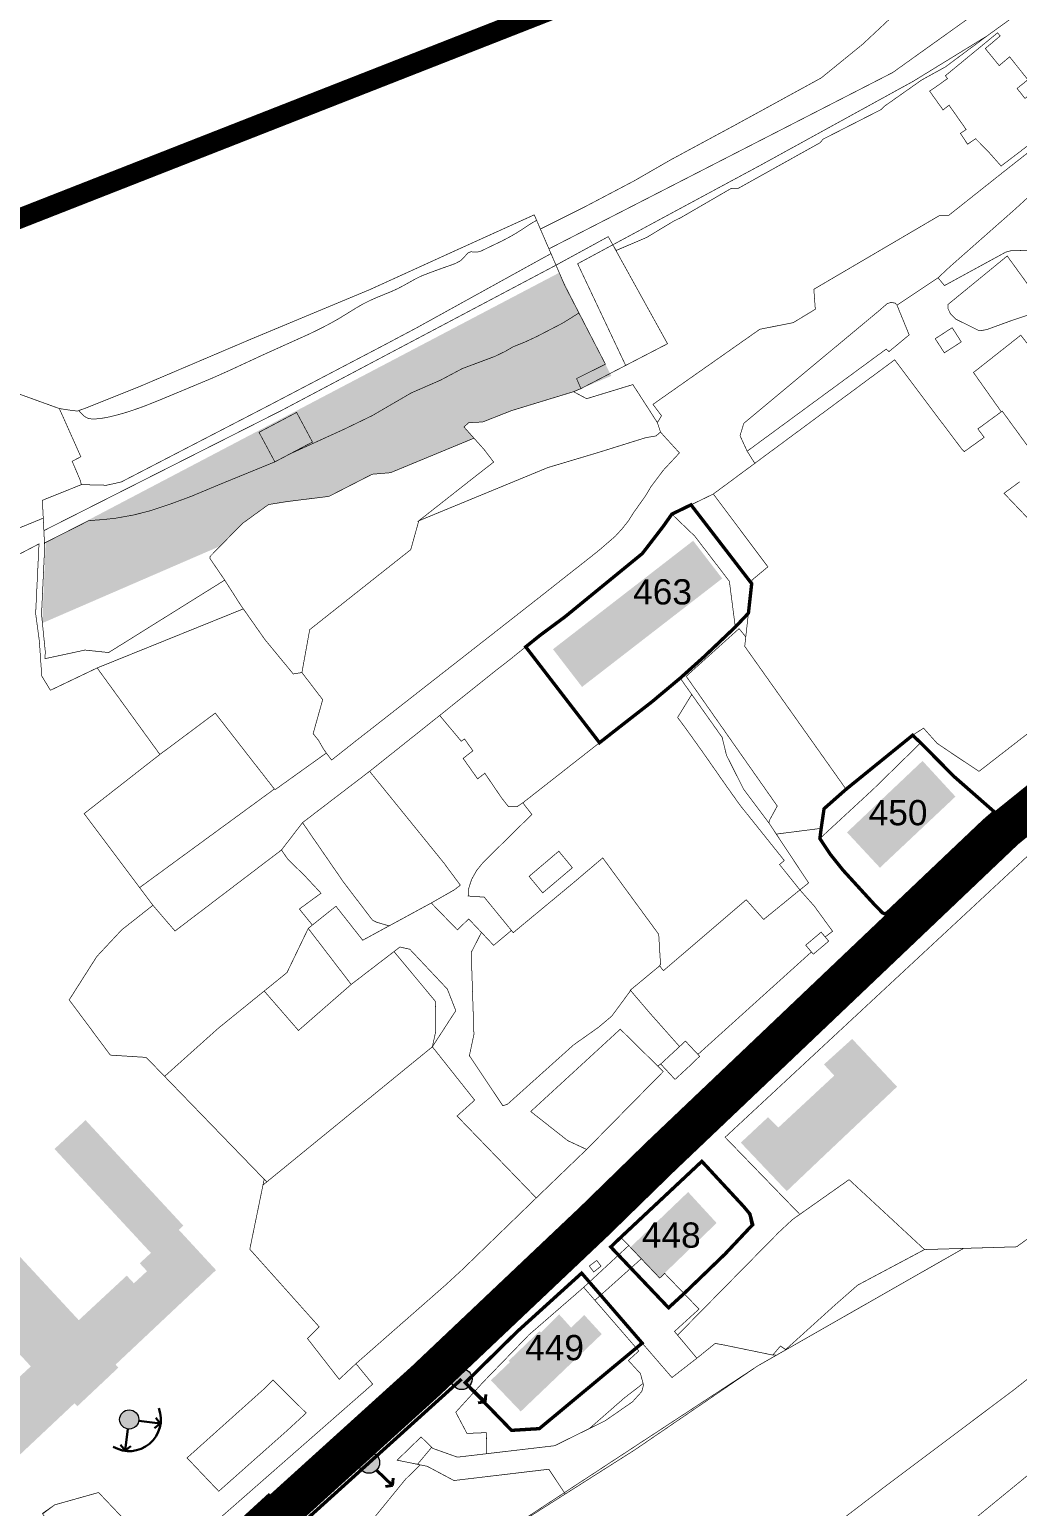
# Model space of a CAD drawing. Header units: millimetres. Extents: x 21689 to 31331, y 37531 to 43751.
# Drawn here: x 24916.8 to 25210.3, y 40928.1 to 41366.7 of the extents above; entities that cross this region are included whole.
import ezdxf

# ---------------------------------------------------------------- set-up
doc = ezdxf.new("R2010")
doc.units = ezdxf.units.MM
doc.linetypes.add('DASHEDX2', pattern=[1.5, 1, -0.5])
doc.linetypes.add('МЕЖА', pattern=[4, 1, -1, 1, -1])
for name, color, linetype, lineweight in [('0 . 11 - границы ДМ проект', 10, 'МЕЖА', 0), ('0.15 - Видовые раскрытия', 22, 'Continuous', 9), ('00 границы ОКН', 1, 'Continuous', 40), ('00 номер ОКН', 7, 'Continuous', 15), ('CONTUR', 150, 'Continuous', 9)]:
    doc.layers.add(name, color=color, linetype=linetype, lineweight=lineweight)
for name, color, linetype, lineweight, transparency in [('00 Дороги', 252, 'Continuous', 9, 0.2), ('00 ОКН', 1, 'Continuous', 9, 0.4), ('24. ценная дореволюц постройка', 192, 'Continuous', 13, 0.4)]:
    doc.layers.add(name, color=color, linetype=linetype, lineweight=lineweight, transparency=transparency)
doc.layers.add('00 Природный ландшафт', color=81, linetype='Continuous', lineweight=9, true_color=0xa9da90, transparency=0.4)
doc.layers.add('25. ценная историческая застройка сов пер', color=92, linetype='Continuous', lineweight=0, true_color=0x19df16)
doc.styles.get("Standard").update_dxf_attribs({"font": 'arial.ttf'})
doc.linetypes.add('474_2', pattern='A,1,-0.5,[222,geobl2.shx,S=0.1,R=0,X=0,Y=0],-0.5,3', length=5)

# ---------------------------------------------------------------- blocks, each defined once
blk = doc.blocks.new('участки все')
at = {"layer": 'CONTUR', "const_width": 0.2}
for points in [[(2599.61, 3519.29), (2552.91, 3487.62), (2523.85, 3467.14), (2518.06, 3463.44), (2481.46, 3437.5), (2443.44, 3409.7), (2409.54, 3385.41), (2384.9, 3367.82), (2363.54, 3352.56), (2322, 3319.94), (2283.51, 3291.07), (2249.73, 3265.27)], [(2162, 3272.14), (2209.86, 3302.5), (2246.4, 3327.45), (2307.56, 3362.34), (2323.34, 3362.81), (2358.99, 3388.82), (2353.69, 3394.91), (2389.9, 3421.42), (2392.56, 3423.29), (2406.76, 3445.54), (2399.02, 3458.34), (2411.88, 3467.16), (2412.15, 3471.25), (2417.29, 3474.79), (2419.11, 3476), (2443.91, 3489.28), (2451.81, 3493.57), (2490.15, 3516.79), (2535.15, 3537.84), (2568.95, 3557.94), (2577.61, 3564.84), (2589.69, 3569.37), (2592.61, 3570.84), (2613.26, 3585.14)], [(2339.26, 3685.96), (2322.86, 3670.95), (2303.57, 3653.94), (2299.98, 3650.58), (2287.78, 3642.45), (2287.19, 3643.07), (2286.03, 3643.27), (2284.91, 3642.94), (2282.2, 3640.6), (2265.48, 3626.7), (2242.26, 3607.37), (2241.14, 3603.69), (2243.26, 3599.09), (2245.53, 3595.48), (2233.2, 3586.37), (2220.88, 3580.4), (2218.26, 3576.69), (2213.39, 3570.36), (2212.12, 3568.72), (2189.14, 3549.92), (2181.8, 3544.48), (2172.18, 3536.75), (2168.24, 3533.7), (2151.89, 3520.61), (2131.06, 3504.02), (2111.6, 3489.14), (2111.13, 3488.78), (2104.87, 3480.65), (2079.83, 3461.61), (2073.24, 3456.6), (2070.44, 3459.84), (2066.67, 3464.23), (2062.72, 3469.49), (2102.76, 3498.76), (2103.12, 3498.66), (2118.21, 3509.46), (2119.77, 3507.36), (2127.09, 3513.14), (2131.98, 3516.95), (2146.43, 3528.25), (2168.01, 3545.11), (2182.38, 3556.36), (2188.41, 3561.12), (2196.06, 3567.13), (2199.41, 3569.81), (2204.06, 3573.82), (2206.12, 3576.07), (2207.96, 3578.4), (2209.58, 3580.94), (2213.12, 3585.92), (2214.65, 3588.51), (2218.28, 3593.37), (2223.13, 3598.58), (2219.22, 3602.86), (2217.5, 3604.77), (2216.57, 3607.59), (2217.81, 3609.61), (2215.26, 3612.99), (2220.65, 3616.78), (2247.02, 3635.3), (2256.91, 3637.25), (2263.51, 3641.24), (2263.07, 3647.18), (2300.32, 3669.02), (2303.21, 3669.17), (2320.02, 3682.5), (2340.47, 3698.55)], [(2321.99, 3736.89), (2286.49, 3711.53), (2184.35, 3659.18), (2181.82, 3665.05), (2181.82, 3665.05), (2187.11, 3667.72), (2194.98, 3671.64), (2209.62, 3679.34), (2220.53, 3685.62), (2239.58, 3695.89), (2265.26, 3709.94), (2277.56, 3719.93), (2295.7, 3736.89)], [(2249.73, 3265.27), (2283.51, 3291.07), (2322, 3319.94), (2363.54, 3352.56), (2363.54, 3352.56), (2409.54, 3385.41), (2443.44, 3409.7), (2481.46, 3437.5), (2518.06, 3463.44), (2523.85, 3467.14), (2541.01, 3479.24), (2552.91, 3487.62), (2599.61, 3519.29)], [(2020.53, 3618.38), (2038.86, 3611.75), (2045.25, 3597.44), (2042.68, 3596.09), (2045.03, 3590.56), (2045.41, 3589.16), (2033.82, 3584.5), (2034.09, 3579.21), (2009.96, 3569.33)], [(2324.26, 3590.01), (2319.58, 3586.59), (2331.85, 3573.74)], [(2357.24, 3538.97), (2312.15, 3504), (2304.58, 3509.02), (2299.68, 3512.36), (2295.66, 3516.84), (2292.44, 3514.73), (2272.66, 3498.68), (2242.53, 3541.14), (2244.73, 3560.85), (2249.42, 3564.75), (2233.2, 3586.37), (2233.2, 3586.37), (2287.1, 3626.22), (2296.92, 3613.14), (2300.68, 3608.14), (2307.07, 3599.67), (2307.75, 3598.95), (2313.69, 3603.2), (2311.81, 3605.7), (2319.04, 3610.99), (2330.84, 3594.82)], [(2033.8, 3283.62), (2037.49, 3286.18), (2050.52, 3289.84), (2061.26, 3278.57)], [(2083.02, 3279.13), (2131.98, 3322.03), (2127.01, 3328.11), (2122.03, 3323.45), (2112.61, 3335.55), (2116.07, 3339.05), (2095.46, 3362.09), (2099.73, 3382.87), (2064.68, 3419.06), (2054.02, 3419.74), (2041.79, 3436.14), (2050, 3449.03), (2057.4, 3456.94), (2066.67, 3464.23), (2046.23, 3491.45), (2068.74, 3509.03), (2050.1, 3534.72), (2036.22, 3528.09), (2033.64, 3532.31), (2032.92, 3542.76), (2031.82, 3550.86), (2032.82, 3571.56), (2017.45, 3563.54)]]:
    blk.add_lwpolyline(points, dxfattribs=at)
for points in [[(2184.35, 3659.18), (2286.49, 3711.53), (2321.99, 3736.89), (2358.04, 3767.52), (2380.68, 3791.33), (2391.07, 3803.48), (2400.33, 3818.42), (2400.43, 3818.57), (2402.44, 3817.18), (2407.24, 3813.22), (2409.16, 3812.8), (2405.67, 3807.92), (2388.97, 3787.77), (2383.54, 3781.64), (2344.65, 3747.05), (2326.22, 3730.84), (2314.51, 3722.39), (2292.58, 3708.93), (2247.06, 3683.93), (2203.33, 3660.38), (2201.98, 3662.81), (2186.45, 3654.34), (2184.35, 3659.18)], [(2247.06, 3683.93), (2292.58, 3708.93), (2314.51, 3722.39), (2302.16, 3713.21), (2295.1, 3709.32), (2283.98, 3701.49), (2282.97, 3700.5), (2265.83, 3691.76), (2264.9, 3690.68), (2240.61, 3677.15), (2238.61, 3677.18), (2223.48, 3668.41), (2221.46, 3667.44), (2213.39, 3662.57), (2204.33, 3658.7), (2203.33, 3660.38), (2247.06, 3683.93)], [(2317.65, 3723.33), (2318.45, 3722.41), (2314.02, 3718.67), (2318.16, 3713.6), (2321.24, 3716.21), (2326.68, 3709.41), (2323.47, 3706.81), (2325.81, 3703.85), (2328.99, 3706.4), (2336.28, 3697.16), (2318.72, 3683.77), (2314.87, 3688.11), (2311.14, 3691.88), (2308.75, 3690.26), (2306.63, 3693.48), (2308.33, 3694.62), (2303.26, 3701.83), (2301.46, 3700.45), (2297.47, 3706.03), (2299.24, 3707.21), (2302.79, 3709.75), (2302.16, 3710.6), (2317.65, 3723.33)], [(2379.59, 3715.48), (2382.76, 3711.3), (2383.15, 3710.04), (2350.89, 3684.83), (2357.27, 3675.26), (2332.01, 3658.8), (2321.74, 3658.65), (2320.08, 3658.2), (2301.89, 3648.27), (2299.98, 3650.58), (2303.57, 3653.94), (2322.86, 3670.95), (2339.26, 3685.96), (2379.59, 3715.48)], [(2041.78, 3611.31), (2038.86, 3611.75), (2045.25, 3597.44), (2042.68, 3596.09), (2045.03, 3590.56), (2045.41, 3589.16), (2033.82, 3584.5), (2034.09, 3579.21), (2034.27, 3575.49), (2035.67, 3576.21), (2105.05, 3611.27), (2186.45, 3654.33), (2184.35, 3659.18), (2181.82, 3665.05), (2179.98, 3669.28), (2155.83, 3658.33), (2131.15, 3647.09), (2095.6, 3632.28), (2062.4, 3618.16), (2046.34, 3611.75), (2044.18, 3611), (2041.78, 3611.31)], [(2038.86, 3611.75), (2045.25, 3597.44), (2042.68, 3596.09), (2045.03, 3590.56), (2045.41, 3589.16), (2052.89, 3588.98), (2057.24, 3589.94), (2101.44, 3612.83), (2134.59, 3630.19), (2145.08, 3635.75), (2171.58, 3650.39), (2184.96, 3657.77), (2180.69, 3667.64), (2179.21, 3666.81), (2177.96, 3666), (2176.72, 3665.17), (2174.83, 3663.96), (2172.89, 3662.83), (2170.25, 3661.44), (2166.89, 3659.84), (2164.19, 3658.53), (2163.48, 3658.31), (2162.73, 3658.23), (2161.2, 3658.31), (2160.52, 3658.1), (2159.94, 3657.61), (2158.97, 3656.48), (2158.45, 3655.96), (2157.86, 3655.52), (2156.53, 3654.83), (2155.1, 3654.29), (2152.94, 3653.55), (2148.76, 3652.02), (2146.67, 3651.2), (2145.99, 3650.9), (2144.65, 3650.23), (2141.39, 3648.41), (2139.41, 3647.36), (2137.38, 3646.44), (2135.3, 3645.6), (2133.22, 3644.75), (2131.17, 3643.84), (2129.17, 3642.84), (2127.24, 3641.73), (2125.97, 3640.95), (2122.15, 3638.6), (2120.2, 3637.49), (2118.89, 3636.77), (2116.24, 3635.4), (2113.26, 3633.95), (2099.27, 3627.64), (2094.7, 3625.52), (2089.12, 3622.93), (2085.03, 3621.11), (2084.34, 3620.81), (2075.79, 3617.24), (2072.18, 3615.74), (2068.51, 3614.21), (2065.04, 3612.82), (2062.94, 3612.03), (2060.11, 3611.05), (2057.97, 3610.38), (2056.17, 3609.88), (2053.65, 3609.26), (2052.93, 3609.11), (2052.2, 3608.98), (2051.46, 3608.86), (2050.72, 3608.77), (2049.96, 3608.7), (2049.19, 3608.67), (2048.42, 3608.68), (2047.68, 3608.78), (2047, 3609.02), (2046.37, 3609.41), (2045.81, 3609.91), (2044.57, 3611.13), (2044.18, 3611), (2041.78, 3611.31), (2038.86, 3611.75)], [(2186.45, 3654.33), (2201.98, 3662.81), (2203.33, 3660.38), (2192.88, 3654.76), (2207.15, 3624.56), (2194.12, 3617.81), (2193.84, 3617.71), (2192.56, 3620.67), (2201.14, 3624.92), (2189.1, 3648.19), (2187.91, 3650.97), (2186.45, 3654.33)], [(2192.88, 3654.76), (2203.33, 3660.38), (2219.59, 3631), (2207.15, 3624.56), (2192.88, 3654.76)], [(2035.67, 3576.21), (2034.27, 3575.49), (2034.5, 3570.53), (2033.57, 3550.64), (2034.7, 3539.44), (2034.56, 3537.47), (2046.5, 3540.03), (2053.51, 3539.29), (2088, 3560.8), (2083.58, 3567.31), (2083.62, 3567.79), (2093.26, 3577.62), (2101.02, 3583.24), (2106.46, 3584.12), (2118.99, 3585.67), (2131.85, 3592.25), (2137.27, 3592.7), (2162.07, 3602.95), (2159.1, 3606.29), (2160.51, 3607.54), (2164.68, 3607.77), (2173.28, 3611.15), (2191.67, 3616.76), (2193.86, 3617.67), (2192.56, 3620.67), (2201.14, 3624.92), (2189.1, 3648.19), (2186.45, 3654.33), (2105.05, 3611.27), (2035.67, 3576.21)], [(2302.95, 3642.68), (2320.53, 3657.06), (2332.36, 3640.75), (2327.69, 3639.83), (2322.3, 3638.06), (2314.45, 3635.2), (2313.08, 3634.96), (2312.17, 3634.87), (2305.28, 3638.3), (2303.72, 3639.8), (2302.9, 3641.51), (2302.95, 3642.68)], [(2242.26, 3607.37), (2265.48, 3626.7), (2282.2, 3640.6), (2284.91, 3642.94), (2286.03, 3643.27), (2287.19, 3643.07), (2287.78, 3642.45), (2291.4, 3633.63), (2285.39, 3628.65), (2284.57, 3629.41), (2243.26, 3599.09), (2241.14, 3603.69), (2242.26, 3607.37)], [(2034.45, 3571.82), (2034.5, 3570.53), (2033.57, 3550.64), (2034.7, 3539.44), (2034.56, 3537.47), (2046.5, 3540.03), (2053.51, 3539.29), (2088, 3560.8), (2083.58, 3567.31), (2083.62, 3567.79), (2093.26, 3577.62), (2101.02, 3583.24), (2106.46, 3584.12), (2118.99, 3585.67), (2131.85, 3592.25), (2137.27, 3592.7), (2162.07, 3602.95), (2159.1, 3606.29), (2160.51, 3607.54), (2164.68, 3607.77), (2173.28, 3611.15), (2191.67, 3616.76), (2193.86, 3617.67), (2192.56, 3620.67), (2201.14, 3624.92), (2193.26, 3640.13), (2189, 3637.47), (2187.89, 3636.84), (2180.65, 3633.1), (2177.01, 3631.41), (2173.74, 3630.12), (2171.48, 3628.79), (2168.3, 3627.25), (2158.6, 3623.62), (2152.13, 3620.18), (2143.42, 3616.39), (2131.88, 3609.67), (2123.59, 3605.66), (2107.6, 3598.38), (2102.91, 3595.92), (2086.3, 3589.13), (2078.31, 3585.79), (2077.96, 3585.65), (2072.24, 3583.53), (2066.14, 3581.49), (2065.41, 3581.28), (2060.88, 3580.13), (2055.56, 3579.18), (2051.94, 3578.79), (2047.61, 3578.47), (2034.45, 3571.82)], [(2299.14, 3632.5), (2301.85, 3628.3), (2306.89, 3631.55), (2304.18, 3635.76), (2299.14, 3632.5)], [(2330.34, 3595.51), (2330.46, 3595.59), (2346.67, 3605.94), (2346.87, 3605.64), (2348.13, 3606.47), (2347.92, 3606.76), (2345.71, 3609.66), (2337.74, 3620.12), (2342.79, 3623.45), (2341.13, 3626.29), (2333.78, 3635.37), (2326.96, 3630.48), (2324.56, 3633.54), (2310.51, 3622.46), (2317.17, 3613.05), (2318.78, 3610.79), (2319.04, 3610.99), (2330.34, 3595.51)], [(2145.68, 3578.42), (2184.04, 3594.23), (2198.55, 3598.56), (2213.17, 3603.12), (2216.16, 3603.62), (2217.5, 3604.77), (2216.57, 3607.59), (2209.29, 3618.87), (2195.55, 3614.68), (2191.67, 3616.76), (2173.28, 3611.15), (2164.68, 3607.77), (2160.51, 3607.54), (2159.1, 3606.29), (2165.05, 3599.63), (2167.93, 3595.86), (2163.43, 3592.36), (2145.68, 3578.42)], [(2109.37, 3610.6), (2114.08, 3601.81), (2102.91, 3595.92), (2098.2, 3604.7), (2109.37, 3610.6)], [(2109.37, 3610.6), (2098.2, 3604.7), (2102.91, 3595.92), (2114.08, 3601.81), (2109.37, 3610.6)], [(2083.62, 3567.79), (2093.26, 3577.62), (2101.02, 3583.24), (2106.46, 3584.12), (2118.99, 3585.67), (2131.85, 3592.25), (2137.27, 3592.7), (2162.07, 3602.95), (2165.05, 3599.63), (2167.93, 3595.86), (2163.43, 3592.36), (2145.68, 3578.42), (2143.29, 3569.85), (2113.26, 3546.09), (2110.95, 3533.35), (2108.37, 3532.94), (2099.95, 3543.15), (2092.7, 3553.46), (2088, 3560.8), (2083.58, 3567.31), (2083.62, 3567.79)], [(2145.68, 3578.42), (2184.04, 3594.23), (2198.55, 3598.56), (2213.17, 3603.12), (2216.16, 3603.62), (2217.5, 3604.77), (2219.22, 3602.86), (2223.13, 3598.58), (2218.28, 3593.37), (2214.65, 3588.51), (2213.12, 3585.92), (2209.58, 3580.94), (2207.96, 3578.4), (2206.12, 3576.07), (2204.06, 3573.82), (2199.41, 3569.81), (2196.06, 3567.13), (2188.41, 3561.12), (2182.38, 3556.36), (2168.01, 3545.11), (2146.43, 3528.25), (2131.98, 3516.95), (2127.09, 3513.14), (2119.77, 3507.36), (2117.46, 3510.47), (2115.89, 3513.2), (2114.28, 3515.22), (2117.12, 3525.3), (2110.95, 3533.35), (2113.26, 3546.09), (2143.29, 3569.85), (2145.68, 3578.42)], [(2220.88, 3580.4), (2227.68, 3573.87), (2237.97, 3560.45), (2239.73, 3546.87), (2230.33, 3537.96), (2223.36, 3531.69), (2217.56, 3526.85), (2215.11, 3524.78), (2206.45, 3518.04), (2176.73, 3494.77), (2174.86, 3493.49), (2172.36, 3493.49), (2170.25, 3496.15), (2165.31, 3503.46), (2163.16, 3501.78), (2158.85, 3507.86), (2161.75, 3510.11), (2159.28, 3513.61), (2158.3, 3512.95), (2151.89, 3520.61), (2168.24, 3533.7), (2172.18, 3536.75), (2181.8, 3544.48), (2189.14, 3549.92), (2212.12, 3568.72), (2213.39, 3570.36), (2218.26, 3576.69), (2220.88, 3580.4)], [(2050.1, 3534.72), (2083.61, 3548.25), (2093.54, 3552.26), (2099.95, 3543.15), (2108.37, 3532.94), (2110.95, 3533.35), (2117.12, 3525.3), (2114.28, 3515.22), (2115.89, 3513.2), (2117.46, 3510.47), (2118.21, 3509.46), (2103.12, 3498.66), (2102.76, 3498.76), (2085.19, 3521.3), (2068.74, 3509.03), (2050.1, 3534.72)], [(2225.14, 3532.25), (2240.85, 3546.4), (2242.84, 3543.96), (2242.53, 3541.14), (2272.66, 3498.68), (2266.1, 3492.91), (2265.25, 3487.08), (2251.91, 3485.38), (2249.7, 3488.71), (2249.9, 3489.51), (2252.2, 3493.71), (2225.14, 3532.25)], [(2222.59, 3520.03), (2225.81, 3515.65), (2230.1, 3509.65), (2236.91, 3499.9), (2241.18, 3493.9), (2254.3, 3477.53), (2252.88, 3476.34), (2258.92, 3468.8), (2248.16, 3460.02), (2242.98, 3465.88), (2218.37, 3444.81), (2217.26, 3446.26), (2217.51, 3446.74), (2216.97, 3455.62), (2200.34, 3478.31), (2191.5, 3470.81), (2173.74, 3456.1), (2165.97, 3465.61), (2165.11, 3466.65), (2163.74, 3466.75), (2160.34, 3466.98), (2160.53, 3469.25), (2161.02, 3470.87), (2161.43, 3472.02), (2162.87, 3474.57), (2164.69, 3476.83), (2168.85, 3480.95), (2179.28, 3491.21), (2176.9, 3494.27), (2176.73, 3494.77), (2206.45, 3518.04), (2215.11, 3524.78), (2217.56, 3526.85), (2223.36, 3531.69), (2225.64, 3528.47), (2226.78, 3526.85), (2226.79, 3526.84), (2222.59, 3520.03)], [(2252.88, 3476.34), (2254.3, 3477.53), (2241.18, 3493.9), (2236.91, 3499.9), (2230.1, 3509.65), (2225.81, 3515.65), (2222.59, 3520.03), (2226.79, 3526.84), (2235.82, 3514.1), (2237.12, 3508.77), (2242.22, 3498.68), (2249.7, 3488.71), (2261.52, 3470.89), (2260.94, 3470.4), (2258.92, 3468.8), (2252.88, 3476.34)], [(2046.23, 3491.45), (2068.74, 3509.03), (2085.19, 3521.3), (2102.76, 3498.76), (2062.72, 3469.49), (2046.23, 3491.45)], [(2294.81, 3512.48), (2304.74, 3502.49), (2316.73, 3491.96), (2313.72, 3489.37), (2288.26, 3465.21), (2284.78, 3461.93), (2284.13, 3461.72), (2283.49, 3461.98), (2281.01, 3464.53), (2271.72, 3474.68), (2267.93, 3479.42), (2264.87, 3484.06), (2280.77, 3498.75), (2294.81, 3512.48)], [(2111.6, 3489.14), (2131.06, 3504.02), (2132.77, 3501.92), (2153.14, 3476.79), (2158.03, 3470.21), (2156.25, 3468.83), (2149.38, 3464.91), (2136.86, 3458.12), (2133.11, 3459.21), (2131.9, 3459.85), (2123.37, 3471.02), (2111.49, 3488.25), (2111.13, 3488.78), (2111.6, 3489.14)], [(2334.61, 3486.3), (2355.48, 3455.72), (2354.04, 3448.86), (2347.33, 3440.34), (2330.3, 3421.74), (2358.99, 3388.82), (2323.34, 3362.81), (2295.96, 3361.99), (2273.54, 3382.76), (2258.91, 3372.45), (2236.71, 3395.34), (2334.61, 3486.3)], [(2236.71, 3395.34), (2258.91, 3372.45), (2273.54, 3382.76), (2295.96, 3361.99), (2323.34, 3362.81), (2346.27, 3379.54), (2326.61, 3397.96), (2335.09, 3406.3), (2330.3, 3421.74), (2347.33, 3440.34), (2354.04, 3448.86), (2355.48, 3455.72), (2334.61, 3486.3), (2236.71, 3395.34)], [(2066.67, 3464.23), (2070.44, 3459.84), (2073.24, 3456.6), (2079.83, 3461.61), (2104.87, 3480.65), (2106.71, 3477.96), (2111.76, 3473.03), (2116.62, 3467.82), (2110.19, 3463.12), (2114.06, 3458.36), (2113.6, 3457.99), (2112.83, 3457.36), (2106.51, 3444.25), (2098.07, 3437.41), (2086.11, 3427.73), (2084.77, 3426.53), (2070.14, 3413.43), (2064.68, 3419.06), (2054.02, 3419.74), (2041.79, 3436.14), (2050, 3449.03), (2057.4, 3456.94), (2066.67, 3464.23)], [(2173.2, 3456.76), (2173.74, 3456.1), (2191.5, 3470.81), (2200.34, 3478.31), (2216.97, 3455.62), (2217.51, 3446.74), (2217.26, 3446.26), (2208.53, 3439.02), (2208.37, 3438.57), (2203.02, 3431.31), (2199.05, 3427.98), (2191.69, 3422.78), (2172.01, 3405.13), (2170.65, 3404.71), (2160.71, 3419.56), (2162.06, 3425.88), (2161.26, 3450.24), (2164.3, 3456.18), (2167.92, 3452.34), (2173.2, 3456.76)], [(2178.46, 3472.82), (2187.29, 3480.3), (2191.32, 3475.39), (2182.5, 3467.92), (2178.46, 3472.82)], [(2214.47, 3432.07), (2208.53, 3439.02), (2217.26, 3446.26), (2218.37, 3444.81), (2242.98, 3465.88), (2248.16, 3460.02), (2258.92, 3468.8), (2263.18, 3464.02), (2268.64, 3456.51), (2266.44, 3454.82), (2265.24, 3456.25), (2260.65, 3452.39), (2262.34, 3450.37), (2228.62, 3419.94), (2224.91, 3423.9), (2223.17, 3422.28), (2214.47, 3432.07)], [(2208.53, 3439.02), (2208.37, 3438.57), (2203.02, 3431.31), (2199.05, 3427.98), (2191.69, 3422.78), (2172.01, 3405.13), (2170.65, 3404.71), (2160.71, 3419.56), (2162.06, 3425.88), (2161.26, 3450.24), (2164.3, 3456.18), (2160.5, 3460.18), (2157.15, 3456.92), (2149.38, 3464.91), (2129.01, 3453.86), (2121.06, 3463.95), (2113.6, 3457.99), (2112.83, 3457.36), (2125.59, 3440.73), (2140.07, 3451.84), (2143.01, 3451.18), (2154.16, 3439.35), (2156.67, 3432.94), (2149.71, 3422.21), (2162.29, 3406.36), (2157.05, 3401.65), (2180.58, 3377.32), (2195.55, 3391.73), (2189.95, 3394.33), (2178.94, 3402.99), (2205.55, 3427.44), (2216.67, 3416.5), (2217.57, 3417.09), (2223.17, 3422.28), (2214.47, 3432.07), (2208.53, 3439.02)], [(2260.65, 3452.39), (2265.24, 3456.25), (2265.96, 3455.41), (2267.49, 3453.58), (2265.66, 3452.03), (2262.9, 3449.72), (2260.65, 3452.39)], [(2098.07, 3437.41), (2099.75, 3438.76), (2109.92, 3427.05), (2125.59, 3440.73), (2138.31, 3450.48), (2150.63, 3435.69), (2150.71, 3426.76), (2149.71, 3422.21), (2100.51, 3382.08), (2070.14, 3413.43), (2084.77, 3426.53), (2086.11, 3427.73), (2098.07, 3437.41)], [(2216.67, 3416.5), (2205.55, 3427.44), (2178.94, 3402.99), (2189.95, 3394.33), (2195.55, 3391.73), (2218.34, 3414.87), (2216.67, 3416.5)], [(2099.38, 3381.16), (2149.71, 3422.21), (2162.29, 3406.36), (2157.05, 3401.65), (2180.58, 3377.32), (2158.62, 3356.05), (2153.61, 3351.44), (2127.01, 3328.11), (2122.03, 3323.45), (2112.61, 3335.55), (2116.07, 3339.05), (2095.46, 3362.09), (2099.38, 3381.16)], [(2221.83, 3412.52), (2221.31, 3413.07), (2217.57, 3417.09), (2224.91, 3423.9), (2229.14, 3419.4), (2225.88, 3416.26), (2221.83, 3412.52)], [(2205.69, 3365.62), (2229.8, 3388.19), (2231.56, 3386.3), (2235.64, 3381.87), (2242.26, 3374.73), (2243.55, 3372.49), (2243.75, 3372.14), (2244.35, 3369.22), (2243.82, 3368.25), (2236.73, 3360.71), (2224.51, 3348.93), (2218.73, 3354.91), (2217.29, 3353.53), (2208.07, 3363.19), (2207.45, 3363.82), (2205.69, 3365.62)], [(2228.31, 3329.72), (2222.58, 3336.58), (2252.7, 3367.16), (2256.73, 3370.91), (2273.54, 3382.76), (2295.96, 3361.99), (2276.08, 3351.42), (2269.31, 3345.49), (2254.71, 3332.29), (2253.13, 3333.34), (2250.87, 3330.66), (2236.46, 3333.63), (2233.75, 3334.12), (2228.31, 3329.72)], [(2211.81, 3359.27), (2199.73, 3348.46), (2196.37, 3352.35), (2208.07, 3363.19), (2211.81, 3359.27)], [(2198.02, 3346.92), (2199.73, 3348.46), (2211.81, 3359.27), (2217.29, 3353.53), (2218.73, 3354.91), (2228.95, 3344.31), (2221.66, 3337.67), (2228.31, 3329.72), (2233.75, 3334.12), (2236.46, 3333.63), (2250.87, 3330.66), (2251.96, 3330.62), (2246.4, 3327.45), (2246.09, 3327.24), (2188.94, 3289.8), (2184.32, 3296.76), (2156.13, 3293.4), (2148.15, 3297.64), (2145.28, 3298.22), (2149.52, 3303.27), (2149.85, 3302.94), (2157.15, 3300.34), (2173.82, 3302.3), (2186.05, 3303.74), (2201.05, 3311.14), (2209.15, 3316.75), (2211.95, 3319.84), (2212.45, 3321.75), (2212.33, 3322.22), (2211.55, 3325.14), (2207.95, 3329.05), (2211.06, 3331.87), (2198.02, 3346.92)], [(2196.33, 3357.1), (2196.92, 3357.54), (2197.96, 3358.31), (2198.57, 3358.75), (2199.83, 3357.07), (2199.25, 3356.61), (2198.24, 3355.8), (2197.66, 3355.34), (2196.33, 3357.1)], [(2199.73, 3348.46), (2220.92, 3323.98), (2228.31, 3329.72), (2221.66, 3337.67), (2228.95, 3344.31), (2218.73, 3354.91), (2217.29, 3353.53), (2211.81, 3359.27), (2199.73, 3348.46)], [(2199.73, 3348.46), (2198.01, 3346.92), (2194.67, 3350.77), (2196.37, 3352.35), (2199.73, 3348.46)], [(2145.28, 3298.22), (2148.15, 3297.64), (2156.13, 3293.4), (2184.32, 3296.76), (2188.94, 3289.8), (2246.09, 3327.24), (2246.4, 3327.45), (2251.29, 3330.23), (2251.98, 3330.62), (2250.87, 3330.66), (2236.46, 3333.63), (2233.75, 3334.12), (2228.31, 3329.72), (2220.92, 3323.98), (2199.73, 3348.46), (2198.01, 3346.92), (2211.06, 3331.87), (2207.95, 3329.05), (2211.55, 3325.14), (2212.45, 3321.75), (2211.95, 3319.84), (2209.15, 3316.75), (2201.05, 3311.14), (2186.05, 3303.74), (2157.15, 3300.34), (2149.85, 3302.94), (2149.52, 3303.27), (2145.28, 3298.22)], [(2194.67, 3350.77), (2211.06, 3331.87), (2207.95, 3329.05), (2211.55, 3325.14), (2212.33, 3322.22), (2206.8, 3317.96), (2196.38, 3308.84), (2186.05, 3303.74), (2173.82, 3302.3), (2165.82, 3301.37), (2165.79, 3307.63), (2159.99, 3307.39), (2156.66, 3313.69), (2164.75, 3322.57), (2178.44, 3336.69), (2194.67, 3350.77)], [(2188.94, 3289.8), (2246.09, 3327.24), (2225.68, 3313.3), (2209.86, 3302.5), (2189.2, 3289.39), (2188.94, 3289.8)], [(2076.81, 3300.12), (2100.24, 3321.1), (2102.34, 3323.23), (2112.22, 3313.46), (2106.34, 3308.05), (2091.53, 3294.91), (2086.23, 3290.21), (2085.67, 3290.8), (2076.81, 3300.12)], [(2325.02, 3293.62), (2327.6, 3295.76), (2347.64, 3312.15), (2367.13, 3285.15), (2312.4, 3241.46), (2292.54, 3267.06), (2325.02, 3293.62)], [(2325.02, 3293.62), (2327.6, 3295.76), (2347.64, 3312.15), (2367.13, 3285.15), (2312.4, 3241.46), (2292.54, 3267.06), (2325.02, 3293.62)], [(2149.52, 3303.27), (2145.28, 3298.22), (2139.25, 3299.45), (2146.35, 3306.34), (2149.52, 3303.27)], [(2132.56, 3282.53), (2141.65, 3293.69), (2146.11, 3298.05), (2148.15, 3297.64), (2156.13, 3293.4), (2184.32, 3296.75), (2188.94, 3289.79), (2162, 3272.14), (2121.6, 3231.09), (2118.75, 3234.02), (2115.6, 3237.59), (2111.94, 3241.66), (2114.35, 3243.83), (2112.67, 3247.54), (2107.68, 3252.54), (2108.75, 3259.25), (2132.56, 3282.53)], [(2037.49, 3286.18), (2050.52, 3289.84), (2061.25, 3278.57), (2066.39, 3274.05), (2068.57, 3275.85), (2068.89, 3275.42), (2052.91, 3260.92), (2048.23, 3256.68), (2046.11, 3260.76), (2044.34, 3263.09), (2042.33, 3265.78), (2039.67, 3271.23), (2034.66, 3277.81), (2036.67, 3279.57), (2033.9, 3283.49), (2037.49, 3286.18)]]:
    blk.add_lwpolyline(points, close=True, dxfattribs=at)
blk = doc.blocks.new('трасса вид раскр')
at = {"layer": '0.15 - Видовые раскрытия', "transparency": 33554687}
h = blk.add_hatch(color=256, dxfattribs=at)
h.dxf.hatch_style = 1
h.paths.add_polyline_path([(-2.77, -1.43, 1), (2.77, 1.43, 1)])
at = {"layer": '0.15 - Видовые раскрытия', "lineweight": 40}
for p, q in [((1.42, -2.78), (4.42, -8.62)), ((4.42, -8.62), (2.35, -8.22)), ((4.42, -8.62), (5.3, -6.7))]:
    blk.add_line(p, q, dxfattribs=at)
at = {"layer": '0.15 - Видовые раскрытия'}
blk.add_circle((0, 0), 3.12, dxfattribs=at)

msp = doc.modelspace()

# ---------------------------------------------------------------- hatches: boundary and pattern name
at = {"layer": '0.15 - Видовые раскрытия', "transparency": 33554687}
h = msp.add_hatch(color=256, dxfattribs=at)
h.dxf.hatch_style = 1
h.paths.add_polyline_path([(24946.01, 40951.07, 1), (24946.77, 40956.72, 1)])
at = {"layer": '00 ОКН'}
h = msp.add_hatch(color=256, dxfattribs=at)
h.dxf.hatch_style = 1
h.paths.add_polyline_path([(25122.59, 41203.65), (25080.94, 41171.44), (25072.31, 41182.64), (25113.96, 41214.85)])
h = msp.add_hatch(color=256, dxfattribs=at)
h.dxf.hatch_style = 1
h.paths.add_polyline_path([(25191.9, 41138.87), (25182.12, 41149.47), (25159.68, 41128.25), (25169.46, 41117.75)])
h = msp.add_hatch(color=256, dxfattribs=at)
h.dxf.hatch_style = 1
h.paths.add_polyline_path([(25120.93, 41012.24), (25112.47, 41021.44), (25095.19, 41004.92), (25103.87, 40995.8)])
h = msp.add_hatch(color=256, dxfattribs=at)
h.dxf.hatch_style = 1
h.paths.add_polyline_path([(25062.73, 40956.26), (25053.85, 40965.53), (25059.48, 40970.89), (25059.16, 40971.33), (25068.34, 40980.15), (25068.72, 40979.74), (25074.15, 40985.09), (25077.7, 40981.15), (25081.59, 40984.93), (25086.79, 40979.25)])
at = {"layer": '00 Природный ландшафт', "transparency": 33554585}
h = msp.add_hatch(color=256, dxfattribs=at)
h.dxf.hatch_style = 1
h.paths.add_polyline_path([(24921.57, 41214.35), (25074.16, 41294.45), (25087.89, 41267.28), (25089.61, 41263.8), (25078.41, 41259.12), (25060.03, 41253.51), (25051.42, 41250.13), (25047.26, 41249.9), (25045.84, 41248.65), (25048.82, 41245.31), (25024.01, 41235.06), (25018.6, 41234.61), (25005.74, 41228.03), (24987.77, 41225.59), (24980, 41219.98), (24973.43, 41213.28), (24920.52, 41190.38)])
at = {"layer": '25. ценная историческая застройка сов пер', "true_color": 0x19df16, "transparency": 33554610}
h = msp.add_hatch(color=92, dxfattribs=at)
h.dxf.hatch_style = 1
h.paths.add_polyline_path([(25161.21, 41066.91), (25174.55, 41052.71), (25152.89, 41032.25), (25141.78, 41021.7), (25128.12, 41036.11), (25136.2, 41043.66), (25139.29, 41040.6), (25155.89, 41056.01), (25152.83, 41059.33)])
at = {"layer": '25. ценная историческая застройка сов пер', "lineweight": 30, "true_color": 0x19df16, "transparency": 33554585}
h = msp.add_hatch(color=92, dxfattribs=at)
h.dxf.hatch_style = 1
h.paths.add_polyline_path([(24856.68, 40975.8), (24899.61, 40930), (24930.11, 40958.69), (24930.95, 40957.8), (24943.17, 40969.3), (24942.34, 40970.19), (24972.17, 40998.25), (24961.12, 41010.22), (24962.46, 41011.46), (24933.4, 41042.79), (24924.18, 41034.23), (24952.83, 41003.35), (24949.51, 41000.27), (24951.67, 40997.94), (24947.77, 40994.33), (24945.65, 40996.61), (24931.39, 40983.38), (24907.15, 41009.51), (24892.65, 40996.06), (24917.14, 40969.67), (24899.48, 40953.29), (24868.52, 40986.75)])

# ---------------------------------------------------------------- linework, layer by layer
at = {"layer": '0 . 11 - границы ДМ проект', "color": 7, "linetype": 'DASHEDX2', "lineweight": 100, "ltscale": 9, "transparency": 33554687, "const_width": 6, "flags": 128}
msp.add_lwpolyline([(22946.73, 37638.63), (22902.58, 38352.1), (23040.31, 38403.75), (23117.29, 38401.21), (23331.14, 38342.16), (23767.92, 38429.68), (23839.74, 38479.18), (23935.86, 38610.42), (23988.4, 38646.95), (24015.49, 38690.25), (24098.85, 38777.82), (24145.03, 38828.88), (24135.93, 38857.75), (24309.79, 39159.02), (24384.58, 39142.81), (24479.69, 39275.04), (24546.54, 39209.37), (24750.01, 39350.13), (25003.88, 39639.8), (25413.16, 40107.12), (25363.28, 40286.2), (24989.23, 40491.14), (25395.28, 40838.84), (25660.56, 41058.12), (25845.24, 41208.92), (25792.92, 41266.23), (25888.27, 41383.12), (26058.63, 41521.65), (26092.2, 41658.69), (26130.83, 41752.53), (26159.07, 41742.27), (26300.9, 42104.41), (26325.34, 42112.11), (26524.48, 42049.12), (26659.52, 41994.11), (26661.3, 41997.38), (26646.24, 42050.67), (26706.46, 42026.98), (26859.65, 41970.83), (27006.59, 41919.76), (27172.98, 41911.41), (27384.06, 41951.12), (27369.53, 42033.59), (27673.24, 42086.3), (27976.36, 41979.69), (28033.35, 41963.23), (28102.86, 41962.56), (28159.54, 41928.27), (28328.6, 41835.14), (28499.53, 41807.33), (28720.17, 41761.45), (29052.46, 41622.84), (29045.52, 41606.09), (29058.02, 41600.92), (29065.19, 41619.05), (29089.18, 41611.33), (29476.61, 41567.37), (29694.11, 41552.14), (29707.83, 41609), (29818.28, 41584.5), (29941.9, 41545.71), (30079.67, 41531.57), (30099.06, 41598.9), (30133.54, 41631.15), (30187.93, 41657.25), (30321.66, 41749.67), (30401.38, 41749.67), (30509.19, 41676.74), (30617.63, 41749.67), (30608.36, 41787.7), (30599.77, 41907.5), (30613.25, 41930.65), (30611.36, 41954.39), (30596.2, 41953.51), (30593.67, 42010.25), (30597.05, 42063.37), (30605.38, 42235.81), (30665.45, 42236.17), (30657.33, 42284.13), (30610.32, 42363.4), (30625.51, 42373.52), (30633.15, 42373.02), (30649.52, 42377.68), (30654.81, 42423.45), (30716.03, 42430.23), (30760.54, 42567.65), (30765.8, 42586.36), (30791.95, 42710.49), (30846.37, 42699.4), (30866.74, 42759.78), (30939.13, 42753.23), (31030.96, 42735.49), (31057.16, 42750.28), (31131.35, 42919.39), (31178.71, 43049.99), (31223.9, 43155.77), (31261.16, 43239.22), (31200.23, 43266.25), (31159.04, 43264.62), (31092.9, 43324.59), (31030.84, 43397.77), (30974.06, 43434.01), (30837.68, 43448.49), (30812.71, 43443.57), (30797.57, 43373.26), (30670.04, 43084.43), (30627.79, 42979.09), (30572.79, 42815.93), (30581.39, 42739.2), (30580.07, 42670.05), (30572.53, 42633.02), (30553.34, 42565.66), (30547.4, 42556.65), (30525.72, 42505.25), (30514.51, 42510.11), (30479.51, 42425.86), (30461.95, 42345.38), (30464.75, 42236.14), (30403.52, 42231.72), (30362, 42222.3), (30262.37, 42221.19), (30097.98, 42200.41), (30088.95, 42269.89), (30058.49, 42273.9), (30000.91, 42267.83), (30008.93, 42181.88), (29926.02, 42170.86), (29838.04, 42159.36), (29837.12, 42151.42), (29801.62, 42150.52), (29804.08, 42118.48), (29746.29, 42112.77), (29727.01, 42117.61), (29726.77, 42121.26), (29669.99, 42116.48), (29667.12, 42186.75), (29663.62, 42276.82), (29664.83, 42334.2), (29729.67, 42336.19), (29743.29, 42425.8), (29681.45, 42426.64), (29599.85, 42422.04), (29585.29, 42460.05), (29593.55, 42547.9), (29586.23, 42640.93), (29612.42, 42670.26), (29566.57, 42703.24), (29536.55, 42712.38), (29485.13, 42721.11), (29445.22, 42718.94), (29271.87, 42704.28), (29252.91, 42692.41), (29197.95, 42673.04), (29178.85, 42668.77), (29146.59, 42665.68), (29091.04, 42663.1), (29090.12, 42694.39), (29093.43, 42735.41), (29109.46, 42731.74), (29114.94, 42754.25), (29105.61, 42762.57), (29115.3, 42813.46), (29163.59, 42900), (29195.32, 42957.41), (29200.53, 43020.6), (29169.03, 43102.91), (29094.39, 43130.16), (29034.07, 43130.54), (28931.05, 43118.37), (28819.4, 43060.11), (28798.63, 43021.64), (28799.74, 42985.88), (28707.96, 42909.03), (28686.59, 42891.68), (28665.24, 42871.73), (28655.12, 42859.97), (28647.85, 42848.5), (28636.35, 42823.08), (28630.36, 42817.18), (28632.11, 42786.97), (28651.56, 42783.79), (28691.78, 42770.28), (28688.63, 42759.99), (28685.9, 42758.4), (28674.4, 42734.05), (28670.96, 42721.95), (28465.92, 42806.49), (28422.23, 42822.02), (28375.9, 42835.07), (28353.71, 42839.03), (28334.9, 42842.59), (28324.45, 42844.67), (28310.37, 42860.64), (28285.15, 42868.53), (28273.81, 42871.97), (28249.69, 42869.4), (28186.52, 42849.62), (28159.73, 42849.83), (28118.75, 42863.99), (28094.8, 42888.25), (28084.71, 42900.92), (28068.74, 42924.62), (28025.62, 42901.74), (28004.08, 42892.7), (27951.92, 42913.21), (27851.65, 42849.79), (27793.9, 42819.52), (27766.59, 42881.7), (27711.88, 42969.56), (27682.2, 43019.56), (27636.09, 43064.5), (27679.04, 43117.9), (27700.16, 43145.1), (27730.28, 43232.44), (27705.35, 43256.96), (27691.79, 43306.56), (27688.55, 43316.07), (27675.1, 43337.74), (27671.02, 43346.91), (27667.81, 43356.54), (27665.87, 43367.34), (27665.76, 43376.05), (27664.78, 43381.05), (27419.59, 43272.56), (27422.82, 43266.23), (27362.67, 43207.3), (27358.27, 43197.8), (27315.11, 43177.13), (27276.85, 43176.61), (27257.44, 43175.75), (27253.84, 43180.5), (27248.88, 43187.03), (27238.09, 43198.06), (27218.29, 43206.98), (27213.36, 43207.6), (27202.43, 43208.96), (27239.74, 43225.54), (27236.35, 43231.88), (27229.04, 43245.51), (27224.79, 43253.43), (27207.06, 43286.52), (27191.9, 43314.8), (27189.96, 43318.43), (27109.82, 43276.33), (27075.56, 43340.35), (27088.29, 43348.01), (27054.82, 43405.39), (27040.02, 43396.59), (27025.14, 43422.1), (27004.05, 43461.84), (26932.79, 43645.55), (26914.14, 43691.8), (26899.52, 43700.46), (26872.13, 43716.99), (26742.39, 43504.78), (26736.34, 43496.67), (26723.68, 43483.84), (26681.05, 43469.92), (26667.11, 43474.54), (26618.22, 43488.58), (26621.71, 43502.66), (26587.49, 43510.32), (26573.52, 43508.91), (26527.9, 43493.77), (26492.74, 43503.26), (26478.24, 43499.38), (26452.07, 43505.41), (26442.19, 43502.58), (26426.7, 43506.38), (26416.4, 43498.79), (26374.87, 43508.45), (26369.59, 43485.73), (26357.38, 43433.16), (26343.06, 43372.1), (26343.68, 43335.85), (26278.09, 43335.37), (26275.1, 43319.34), (26179.58, 43336.15), (26136.07, 43350.43), (26129.55, 43332.91), (26114.21, 43338.65), (26048.36, 43335.77), (26042.27, 43335.96), (26041.86, 43305.06), (26039.99, 43285.4), (25993.77, 43297.06), (25935.55, 43314.57), (25864.49, 43314.71), (25836.1, 43306.44), (25791.06, 43309.44), (25778.1, 43340.97), (25720.4, 43383.9), (25692.71, 43506.7), (25567.19, 43536.12), (25552.49, 43470.45), (25520.72, 43350.23), (25464.42, 43088.88), (25450.38, 42940.35), (25403.2, 42900.12), (25517.17, 42564.61), (25324.39, 42333.51), (25231.57, 42248.42), (25084.91, 42241.32), (25004.68, 42115.84), (25034.08, 42028.82), (25232.98, 41677.08), (25331.24, 41588.66), (25222.08, 41431.42), (24497, 41147.16), (24469.6, 41188.24), (24382.78, 41181.73), (24281.81, 41064.62), (24269, 41033.06), (24267.52, 40970.79), (24345.86, 40986.54), (24396.82, 40849.9), (24260.73, 40587.7), (24122.54, 40455.83), (24175.55, 40365.15), (24087.33, 40202.95), (23882.35, 40127.13), (23799.32, 39897.89), (23757.23, 39543.04), (23644.49, 39442.48), (23258.99, 39279.22), (23188.93, 39177.24), (23155.23, 38943.77), (22794.42, 38626.82), (22640.55, 38070.59), (22681.18, 37890.91), (22868.64, 37599.25), (22946.73, 37638.63)], close=True, dxfattribs=at)
at = {"layer": '0.15 - Видовые раскрытия', "lineweight": 30}
for p, q in [((24955.56, 40952.66), (24949.21, 40953.51)), ((24955.56, 40952.66), (24954.33, 40954.41)), ((24945.15, 40944.72), (24946.01, 40951.07)), ((24955.56, 40952.66), (24953.91, 40951.3)), ((24945.15, 40944.72), (24943.79, 40946.37)), ((24945.15, 40944.72), (24946.9, 40945.95))]:
    msp.add_line(p, q, dxfattribs=at)
at = {"layer": '0.15 - Видовые раскрытия', "linetype": '474_2', "const_width": 1}
msp.add_lwpolyline([(24869.11, 40800.41), (24961.45, 40890.26), (25045.15, 40965.88)], dxfattribs=at)
msp.add_lwpolyline([(24869.11, 40800.41), (24961.45, 40890.26), (25045.15, 40965.88)], dxfattribs=at)
at = {"layer": '0.15 - Видовые раскрытия'}
msp.add_circle((24946.39, 40953.89), 2.85, dxfattribs=at)
at = {"layer": '0.15 - Видовые раскрытия', "lineweight": 30}
msp.add_arc((24946.39, 40953.89), 9.4, 239.5248, 20.7028, dxfattribs=at)
at = {"layer": '00 границы ОКН', "const_width": 1}
for points in [[(25086.13, 41154.87), (25093.19, 41160.4), (25101.85, 41167.14), (25104.31, 41169.21), (25110.11, 41174.05), (25117.08, 41180.31), (25126.47, 41189.23), (25130.38, 41193.35), (25131.35, 41202.11), (25113.32, 41225.52), (25107.63, 41222.76), (25105.01, 41219.05), (25100.13, 41212.71), (25098.85, 41211.06), (25075.89, 41192.28), (25068.55, 41186.84), (25064.2, 41183.34), (25086.13, 41154.87)], [(25170.88, 41104.08), (25171.52, 41104.29), (25175, 41107.57), (25200.46, 41131.73), (25203.47, 41134.32), (25191.48, 41144.84), (25181.56, 41154.84), (25179.18, 41157.09), (25159.39, 41141.04), (25152.85, 41135.27), (25152, 41129.44), (25151.61, 41126.41), (25154.68, 41121.78), (25158.47, 41117.04), (25167.75, 41106.89), (25170.23, 41104.34), (25170.88, 41104.08)], [(25116.54, 41030.55), (25092.44, 41007.98), (25089.47, 41005.13), (25106.65, 40987.06), (25111.25, 40991.29), (25123.47, 41003.06), (25130.57, 41010.61), (25131.67, 41011.73), (25130.83, 41014.9), (25129.01, 41017.09), (25122.39, 41024.23), (25118.3, 41028.65), (25116.54, 41030.55)], [(25068.25, 40951.17), (25098.81, 40976.57), (25083.11, 40994.71), (25080.82, 40997.35), (25061.64, 40979.96), (25046.23, 40964.81), (25059.98, 40950.66), (25068.25, 40951.17)]]:
    msp.add_lwpolyline(points, close=True, dxfattribs=at)
at = {"layer": '00 Дороги', "lineweight": 9, "const_width": 12}
msp.add_lwpolyline([(25950.24, 41859.92), (25928.18, 41750.34), (25903.28, 41616.63), (25894.96, 41597.01), (25737.89, 41422.23, -0.022972), (25679.24, 41378.08), (25653.78, 41358.23), (25624.29, 41330.54), (25606.03, 41315.97), (25561.05, 41287.9), (25470.71, 41248.56), (25441.36, 41233.58), (25414.21, 41231.67), (25394.57, 41234.38), (25374.51, 41234.24), (25338.84, 41214.78), (25223.19, 41142.59), (25206.67, 41129.29), (25104.54, 41032.23), (25084.54, 41012.74), (25034.47, 40965.36), (24952.42, 40891.12)], format="xyb", dxfattribs=at)
at = {"layer": '24. ценная дореволюц постройка', "lineweight": 30, "transparency": 33554661, "const_width": 2}
msp.add_lwpolyline([(24988.55, 40931.33), (24978, 40921.68), (24974.61, 40918.99), (24963.11, 40909.23), (24949.61, 40898.78), (24936.57, 40891.45), (24918.83, 40883.66)], dxfattribs=at)

# ---------------------------------------------------------------- block references
at = {"layer": '0.15 - Видовые раскрытия', "rotation": 18.91325964588044}
for p in [(25045.15, 40965.88), (25045.15, 40965.88), (25017.65, 40941.04), (25017.65, 40941.04)]:
    msp.add_blockref('трасса вид раскр', p, dxfattribs=at)
at = {"layer": 'CONTUR'}
msp.add_blockref('участки все', (22886.75, 37642.36), dxfattribs=at)

# ---------------------------------------------------------------- texts
at = {"layer": '00 номер ОКН', "color": 4, "char_height": 7.5, "attachment_point": 1}
for s, insert in [('{\\C7;463}', (25096.13, 41203.43)), ('{\\C7;450}', (25166.11, 41137.85)), ('{\\C7;448}', (25098.72, 41012.4)), ('{\\C7;449}', (25064.03, 40978.99))]:
    msp.add_mtext_dynamic_manual_height_columns(s, width=10, gutter_width=12.5, heights=[0], dxfattribs=dict(at, insert=insert))

doc.saveas('drawing.dxf')
